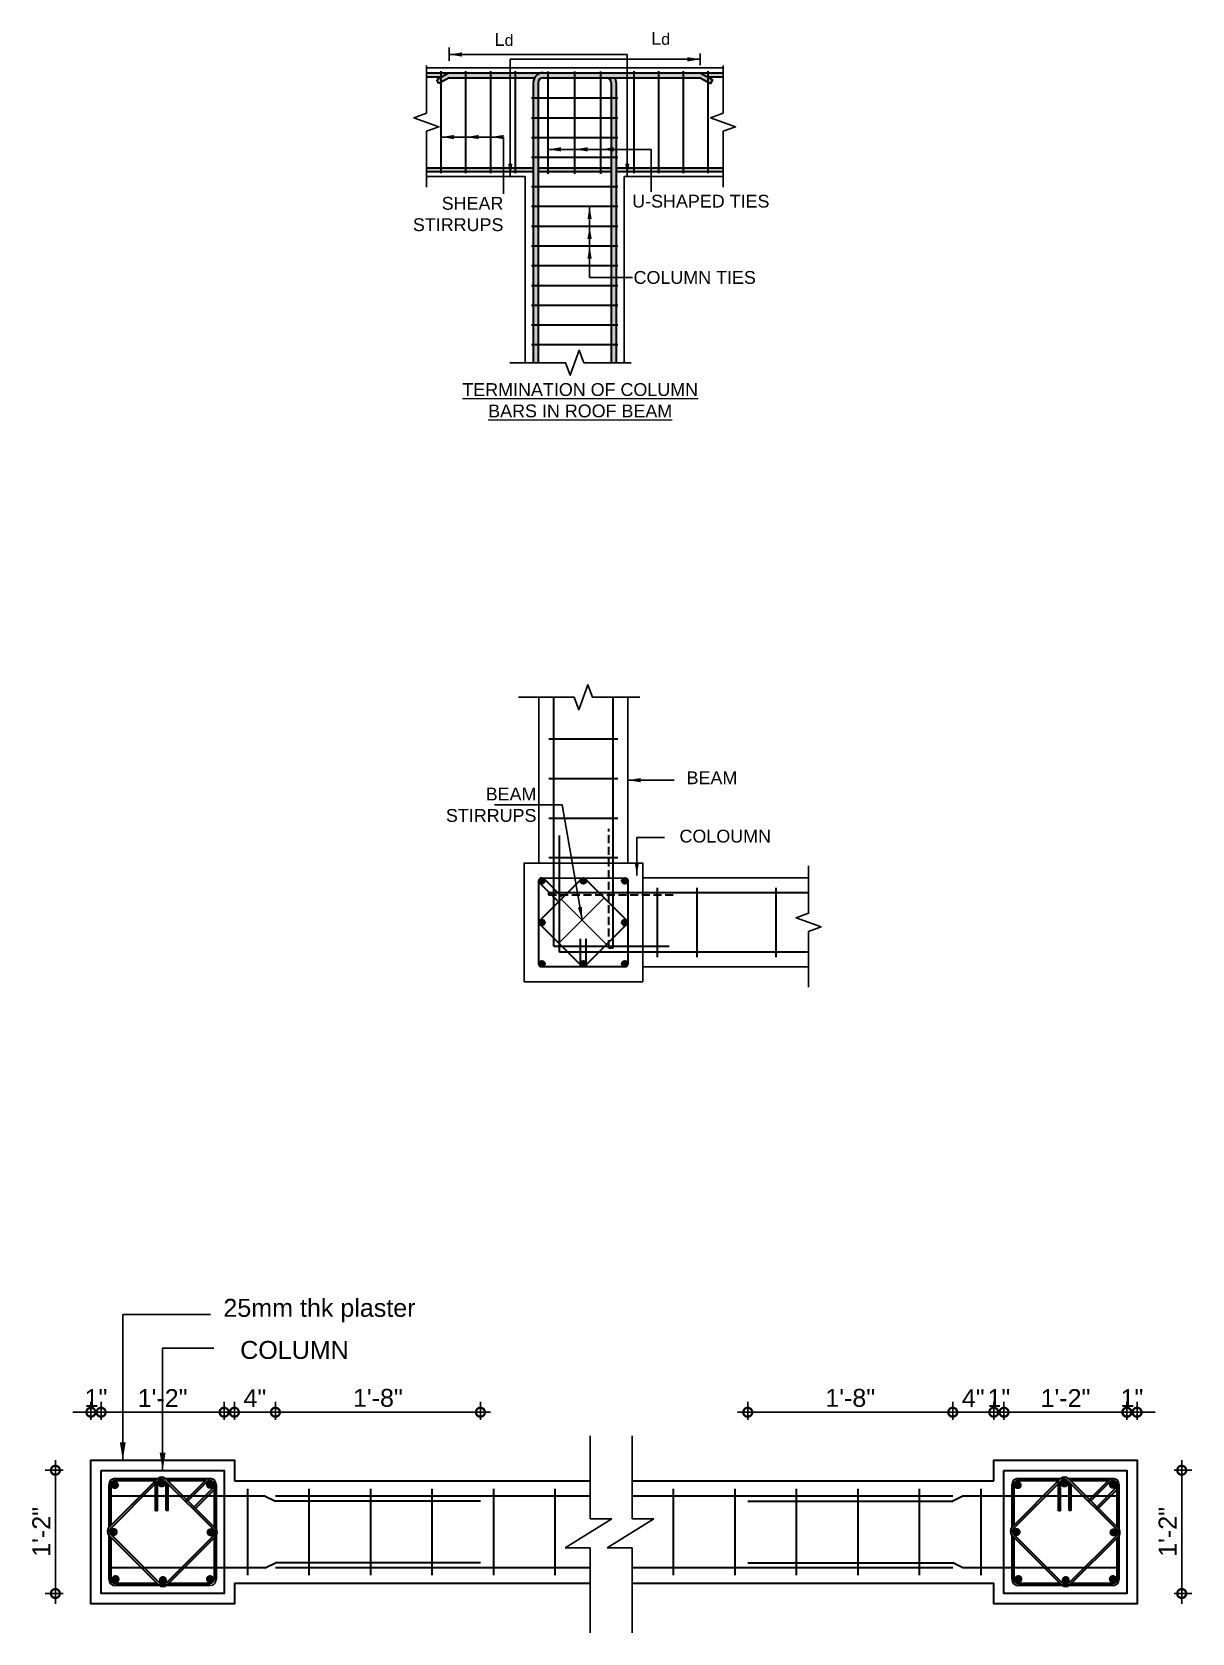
# Model space of a CAD drawing. Header units: inches. Extents: x -2812 to 9774, y -15726 to -746.
# Drawn here: x -899 to -582.3, y -15164.9 to -14727.6 of the extents above; entities that cross this region are included whole.
import ezdxf

# ---------------------------------------------------------------- set-up
doc = ezdxf.new("R2010")
doc.units = ezdxf.units.IN
doc.header["$LTSCALE"] = 17
doc.header["$MEASUREMENT"] = 0
doc.linetypes.add('DASHED2', pattern=[0.375, 0.25, -0.125])
for name, color, linetype, lineweight in [('1', 7, 'Continuous', 25), ('landscape', 82, 'Continuous', 9), ('Rebar', 250, 'Continuous', 30), ('ren', 12, 'Continuous', 25), ('STIRRUPS', 4, 'Continuous', 30), ('TEXT', 231, 'Continuous', 20), ('WALL', 1, 'Continuous', 35)]:
    doc.layers.add(name, color=color, linetype=linetype, lineweight=lineweight)
for name, color, linetype in [('border', 241, 'Continuous'), ('Boundries', 240, 'Continuous'), ('break line', 142, 'Continuous'), ('Dim', 1, 'Continuous')]:
    doc.layers.add(name, color=color, linetype=linetype)
doc.styles.add('1-96', font='arial.ttf', dxfattribs={"height": 7})
doc.dimstyles.new('1-96', dxfattribs={"dimtxt": 7, "dimasz": 7, "dimexe": 4, "dimexo": 1, "dimgap": 2, "dimtad": 1, "dimdec": 0, "dimzin": 0, "dimdsep": 46, "dimlunit": 4, "dimtxsty": '1-96', "dimblk": 'DOTSMALL', "dimcen": 3, "dimdle": 4, "dimclrd": 256, "dimclre": 256, "dimclrt": 6, "dimadec": 0, "dimazin": 0, "dimtfac": 1, "dimtdec": 0, "dimtix": 1, "dimtofl": 0, "dimtmove": 1, "dimatfit": 3, "dimfxl": 3, "dimfxlon": 1, "dimtolj": 1, "dimtzin": 0, "dimlwd": -1, "dimlwe": -1, "dimarcsym": 0})
doc.dimstyles.new('4 times', dxfattribs={"dimtxt": 7, "dimasz": 7, "dimexe": 4, "dimexo": 1, "dimgap": 2, "dimtad": 1, "dimdec": 0, "dimlfac": 0.25, "dimzin": 0, "dimdsep": 46, "dimlunit": 4, "dimtxsty": '1-96', "dimblk": 'DOTSMALL', "dimcen": 3, "dimdle": 4, "dimclrd": 256, "dimclre": 256, "dimclrt": 6, "dimadec": 0, "dimazin": 0, "dimtfac": 1, "dimtdec": 0, "dimtix": 1, "dimtofl": 0, "dimtmove": 1, "dimatfit": 3, "dimfxl": 3, "dimfxlon": 1, "dimtolj": 1, "dimtzin": 0, "dimlwd": -1, "dimlwe": -1, "dimarcsym": 0})

# ---------------------------------------------------------------- blocks, each defined once
blk = doc.blocks.new('_DotSmall')
at = {"color": 0, "const_width": 0.5}
blk.add_lwpolyline([(-0.0625, 0, 1), (0.0625, 0, 1)], format="xyb", close=True, dxfattribs=at)
blk = doc.blocks.new('*D2787')
at = {"layer": 'Defpoints', "color": 0, "linetype": 'Continuous', "transparency": 16777216}
for p in [(734.73, 608.15), (718.73, 581.41), (734.73, 573.41)]:
    blk.add_point(p, dxfattribs=at)
at = {"layer": 'Dim', "transparency": 16777216}
for p, q in [((714.73, 608.15), (738.73, 608.15)), ((718.73, 605.15), (718.73, 612.15)), ((734.73, 605.15), (734.73, 612.15))]:
    blk.add_line(p, q, dxfattribs=at)
at = {"layer": 'Dim', "linetype": 'Continuous', "transparency": 16777216, "xscale": 7, "yscale": 7, "zscale": 7, "rotation": 180}
blk.add_blockref('_DotSmall', (718.73, 608.15), dxfattribs=at)
at = {"layer": 'Dim', "linetype": 'Continuous', "transparency": 16777216, "xscale": 7, "yscale": 7, "zscale": 7}
blk.add_blockref('_DotSmall', (734.73, 608.15), dxfattribs=at)
at = {"layer": 'Dim', "color": 6, "linetype": 'Continuous', "transparency": 16777216, "insert": (726.73, 613.65), "char_height": 7, "attachment_point": 5, "style": '1-96'}
blk.add_mtext('\\A1;4"', dxfattribs=at)
blk = doc.blocks.new('*D2788')
at = {"layer": 'Defpoints', "color": 0, "linetype": 'Continuous', "transparency": 16777216}
for p in [(814.73, 608.15), (734.73, 573.41), (814.73, 573.41)]:
    blk.add_point(p, dxfattribs=at)
at = {"layer": 'Dim', "transparency": 16777216}
for p, q in [((730.73, 608.15), (818.73, 608.15)), ((734.73, 605.15), (734.73, 612.15)), ((814.73, 605.15), (814.73, 612.15))]:
    blk.add_line(p, q, dxfattribs=at)
at = {"layer": 'Dim', "linetype": 'Continuous', "transparency": 16777216, "xscale": 7, "yscale": 7, "zscale": 7, "rotation": 180}
blk.add_blockref('_DotSmall', (734.73, 608.15), dxfattribs=at)
at = {"layer": 'Dim', "linetype": 'Continuous', "transparency": 16777216, "xscale": 7, "yscale": 7, "zscale": 7}
blk.add_blockref('_DotSmall', (814.73, 608.15), dxfattribs=at)
at = {"layer": 'Dim', "color": 6, "linetype": 'Continuous', "transparency": 16777216, "insert": (774.73, 613.72), "char_height": 7, "attachment_point": 5, "style": '1-96'}
blk.add_mtext('\\A1;1\'-8"', dxfattribs=at)
blk = doc.blocks.new('*D2789')
at = {"layer": 'Defpoints', "color": 0, "linetype": 'Continuous', "transparency": 16777216}
for p in [(1019.05, 608.15), (1019.05, 585.41), (1067.05, 585.41)]:
    blk.add_point(p, dxfattribs=at)
at = {"layer": 'Dim', "transparency": 16777216}
for p, q in [((1071.05, 608.15), (1015.05, 608.15)), ((1019.05, 605.15), (1019.05, 612.15)), ((1067.05, 605.15), (1067.05, 612.15))]:
    blk.add_line(p, q, dxfattribs=at)
at = {"layer": 'Dim', "linetype": 'Continuous', "transparency": 16777216, "xscale": 7, "yscale": 7, "zscale": 7, "rotation": 180}
blk.add_blockref('_DotSmall', (1019.05, 608.15), dxfattribs=at)
at = {"layer": 'Dim', "linetype": 'Continuous', "transparency": 16777216, "xscale": 7, "yscale": 7, "zscale": 7}
blk.add_blockref('_DotSmall', (1067.05, 608.15), dxfattribs=at)
at = {"layer": 'Dim', "color": 6, "linetype": 'Continuous', "transparency": 16777216, "insert": (1043.05, 613.66), "char_height": 7, "attachment_point": 5, "style": '1-96'}
blk.add_mtext('\\A1;1\'-2"', dxfattribs=at)
blk = doc.blocks.new('*D2790')
at = {"layer": 'Defpoints', "color": 0, "linetype": 'Continuous', "transparency": 16777216}
for p in [(1019.05, 608.15), (1015.05, 581.41), (1019.05, 585.41)]:
    blk.add_point(p, dxfattribs=at)
at = {"layer": 'Dim', "transparency": 16777216}
for p, q in [((1015.05, 608.15), (1008.05, 608.15)), ((1015.05, 605.15), (1015.05, 612.15)), ((1019.05, 605.15), (1019.05, 612.15)), ((1019.05, 608.15), (1026.05, 608.15))]:
    blk.add_line(p, q, dxfattribs=at)
at = {"layer": 'Dim', "linetype": 'Continuous', "transparency": 16777216, "xscale": 7, "yscale": 7, "zscale": 7}
blk.add_blockref('_DotSmall', (1015.05, 608.15), dxfattribs=at)
at = {"layer": 'Dim', "linetype": 'Continuous', "transparency": 16777216, "xscale": 7, "yscale": 7, "zscale": 7, "rotation": 180}
blk.add_blockref('_DotSmall', (1019.05, 608.15), dxfattribs=at)
at = {"layer": 'Dim', "color": 6, "linetype": 'Continuous', "transparency": 16777216, "insert": (1017.05, 613.66), "char_height": 7, "attachment_point": 5, "style": '1-96'}
blk.add_mtext('\\A1;1"', dxfattribs=at)
blk = doc.blocks.new('*D2791')
at = {"layer": 'Defpoints', "color": 0, "linetype": 'Continuous', "transparency": 16777216}
for p in [(999.05, 608.15), (1015.05, 581.51), (999.05, 573.41)]:
    blk.add_point(p, dxfattribs=at)
at = {"layer": 'Dim', "transparency": 16777216}
for p, q in [((1019.05, 608.15), (995.05, 608.15)), ((999.05, 605.15), (999.05, 612.15)), ((1015.05, 605.15), (1015.05, 612.15))]:
    blk.add_line(p, q, dxfattribs=at)
at = {"layer": 'Dim', "linetype": 'Continuous', "transparency": 16777216, "xscale": 7, "yscale": 7, "zscale": 7, "rotation": 180}
blk.add_blockref('_DotSmall', (999.05, 608.15), dxfattribs=at)
at = {"layer": 'Dim', "linetype": 'Continuous', "transparency": 16777216, "xscale": 7, "yscale": 7, "zscale": 7}
blk.add_blockref('_DotSmall', (1015.05, 608.15), dxfattribs=at)
at = {"layer": 'Dim', "color": 6, "linetype": 'Continuous', "transparency": 16777216, "insert": (1007.05, 613.65), "char_height": 7, "attachment_point": 5, "style": '1-96'}
blk.add_mtext('\\A1;4"', dxfattribs=at)
blk = doc.blocks.new('*D2792')
at = {"layer": 'Defpoints', "color": 0, "linetype": 'Continuous', "transparency": 16777216}
for p in [(919.05, 608.15), (919.05, 573.41), (999.05, 573.51)]:
    blk.add_point(p, dxfattribs=at)
at = {"layer": 'Dim', "transparency": 16777216}
for p, q in [((1003.05, 608.15), (915.05, 608.15)), ((919.05, 605.15), (919.05, 612.15)), ((999.05, 605.15), (999.05, 612.15))]:
    blk.add_line(p, q, dxfattribs=at)
at = {"layer": 'Dim', "linetype": 'Continuous', "transparency": 16777216, "xscale": 7, "yscale": 7, "zscale": 7, "rotation": 180}
blk.add_blockref('_DotSmall', (919.05, 608.15), dxfattribs=at)
at = {"layer": 'Dim', "linetype": 'Continuous', "transparency": 16777216, "xscale": 7, "yscale": 7, "zscale": 7}
blk.add_blockref('_DotSmall', (999.05, 608.15), dxfattribs=at)
at = {"layer": 'Dim', "color": 6, "linetype": 'Continuous', "transparency": 16777216, "insert": (959.05, 613.72), "char_height": 7, "attachment_point": 5, "style": '1-96'}
blk.add_mtext('\\A1;1\'-8"', dxfattribs=at)
blk = doc.blocks.new('*D2784')
at = {"layer": 'Defpoints', "color": 0, "linetype": 'Continuous', "transparency": 16777216}
for p in [(666.73, 608.15), (666.73, 585.41), (714.73, 585.41)]:
    blk.add_point(p, dxfattribs=at)
at = {"layer": 'Dim', "transparency": 16777216}
for p, q in [((718.73, 608.15), (662.73, 608.15)), ((666.73, 605.15), (666.73, 612.15)), ((714.73, 605.15), (714.73, 612.15))]:
    blk.add_line(p, q, dxfattribs=at)
at = {"layer": 'Dim', "linetype": 'Continuous', "transparency": 16777216, "xscale": 7, "yscale": 7, "zscale": 7, "rotation": 180}
blk.add_blockref('_DotSmall', (666.73, 608.15), dxfattribs=at)
at = {"layer": 'Dim', "linetype": 'Continuous', "transparency": 16777216, "xscale": 7, "yscale": 7, "zscale": 7}
blk.add_blockref('_DotSmall', (714.73, 608.15), dxfattribs=at)
at = {"layer": 'Dim', "color": 6, "linetype": 'Continuous', "transparency": 16777216, "insert": (690.73, 613.66), "char_height": 7, "attachment_point": 5, "style": '1-96'}
blk.add_mtext('\\A1;1\'-2"', dxfattribs=at)
blk = doc.blocks.new('*D2793')
at = {"layer": 'Defpoints', "color": 0, "linetype": 'Continuous', "transparency": 16777216}
for p in [(648.88, 585.51), (666.73, 585.51), (666.73, 537.41)]:
    blk.add_point(p, dxfattribs=at)
at = {"layer": 'Dim', "transparency": 16777216}
for p, q in [((648.88, 533.41), (648.88, 589.51)), ((651.88, 585.51), (644.88, 585.51)), ((651.88, 537.41), (644.88, 537.41))]:
    blk.add_line(p, q, dxfattribs=at)
at = {"layer": 'Dim', "linetype": 'Continuous', "transparency": 16777216, "xscale": 7, "yscale": 7, "zscale": 7}
for p, rotation in [((648.88, 585.51), 90), ((648.88, 537.41), 270)]:
    blk.add_blockref('_DotSmall', p, dxfattribs=dict(at, rotation=rotation))
at = {"layer": 'Dim', "color": 6, "linetype": 'Continuous', "transparency": 16777216, "insert": (643.37, 561.46), "char_height": 7, "width": 5.3218, "attachment_point": 5, "rotation": 90, "style": '1-96'}
blk.add_mtext('\\A1;1\'-2"', dxfattribs=at)
blk = doc.blocks.new('*D2794')
at = {"layer": 'Defpoints', "color": 0, "linetype": 'Continuous', "transparency": 16777216}
for p in [(1067.05, 585.51), (1067.05, 537.41), (1088.41, 537.41)]:
    blk.add_point(p, dxfattribs=at)
at = {"layer": 'Dim', "transparency": 16777216}
for p, q in [((1088.41, 589.51), (1088.41, 533.41)), ((1085.41, 585.51), (1092.41, 585.51)), ((1085.41, 537.41), (1092.41, 537.41))]:
    blk.add_line(p, q, dxfattribs=at)
at = {"layer": 'Dim', "linetype": 'Continuous', "transparency": 16777216, "xscale": 7, "yscale": 7, "zscale": 7}
for p, rotation in [((1088.41, 585.51), 90), ((1088.41, 537.41), 270)]:
    blk.add_blockref('_DotSmall', p, dxfattribs=dict(at, rotation=rotation))
at = {"layer": 'Dim', "color": 6, "linetype": 'Continuous', "transparency": 16777216, "insert": (1082.89, 561.46), "char_height": 7, "width": 5.7824, "attachment_point": 5, "rotation": 90, "style": '1-96'}
blk.add_mtext('\\A1;1\'-2"', dxfattribs=at)
blk = doc.blocks.new('*D2785')
at = {"layer": 'Defpoints', "color": 0, "linetype": 'Continuous', "transparency": 16777216}
for p in [(1070.98, 608.15), (1070.98, 585.41), (1066.98, 546.17)]:
    blk.add_point(p, dxfattribs=at)
at = {"layer": 'Dim', "transparency": 16777216}
for p, q in [((1066.98, 608.15), (1059.98, 608.15)), ((1066.98, 605.15), (1066.98, 612.15)), ((1070.98, 605.15), (1070.98, 612.15)), ((1070.98, 608.15), (1077.98, 608.15))]:
    blk.add_line(p, q, dxfattribs=at)
at = {"layer": 'Dim', "linetype": 'Continuous', "transparency": 16777216, "xscale": 7, "yscale": 7, "zscale": 7}
blk.add_blockref('_DotSmall', (1066.98, 608.15), dxfattribs=at)
at = {"layer": 'Dim', "linetype": 'Continuous', "transparency": 16777216, "xscale": 7, "yscale": 7, "zscale": 7, "rotation": 180}
blk.add_blockref('_DotSmall', (1070.98, 608.15), dxfattribs=at)
at = {"layer": 'Dim', "color": 6, "linetype": 'Continuous', "transparency": 16777216, "insert": (1068.98, 613.66), "char_height": 7, "attachment_point": 5, "style": '1-96'}
blk.add_mtext('\\A1;1"', dxfattribs=at)
blk = doc.blocks.new('*D2786')
at = {"layer": 'Defpoints', "color": 0, "linetype": 'Continuous', "transparency": 16777216}
for p in [(662.73, 608.15), (662.73, 585.41), (666.73, 546.17)]:
    blk.add_point(p, dxfattribs=at)
at = {"layer": 'Dim', "transparency": 16777216}
for p, q in [((662.73, 608.15), (655.73, 608.15)), ((662.73, 605.15), (662.73, 612.15)), ((666.73, 605.15), (666.73, 612.15)), ((666.73, 608.15), (673.73, 608.15))]:
    blk.add_line(p, q, dxfattribs=at)
at = {"layer": 'Dim', "linetype": 'Continuous', "transparency": 16777216, "xscale": 7, "yscale": 7, "zscale": 7}
blk.add_blockref('_DotSmall', (662.73, 608.15), dxfattribs=at)
at = {"layer": 'Dim', "linetype": 'Continuous', "transparency": 16777216, "xscale": 7, "yscale": 7, "zscale": 7, "rotation": 180}
blk.add_blockref('_DotSmall', (666.73, 608.15), dxfattribs=at)
at = {"layer": 'Dim', "color": 6, "linetype": 'Continuous', "transparency": 16777216, "insert": (664.73, 613.66), "char_height": 7, "attachment_point": 5, "style": '1-96'}
blk.add_mtext('\\A1;1"', dxfattribs=at)
blk = doc.blocks.new('TTT')
at = {"layer": 'Rebar'}
h = blk.add_hatch(color=256, dxfattribs=at)
h.paths.add_polyline_path([(41803.92, -7161.43), (41803.92, -7159.27), (41745.6, -7159.27), (41745.6, -7161.43)])
h.paths.add_polyline_path([(41806.62, -7159.27), (41806.62, -7161.43), (41846.58, -7161.43), (41846.58, -7159.27)])
h.paths.add_polyline_path([(41907.6, -7161.43), (41907.6, -7159.27), (41849.28, -7159.27), (41849.28, -7161.43)])
h.paths.add_polyline_path([(41907.6, -7109.59), (41907.6, -7107.43), (41895.18, -7107.43), (41898.92, -7109.59)])
h.paths.add_polyline_path([(41758.02, -7107.43), (41745.6, -7107.43), (41745.6, -7109.59), (41754.28, -7109.59)])
h = blk.add_hatch(color=256, dxfattribs=at)
h.paths.add_polyline_path([(41846.58, -7112.83), (41846.58, -7265.79), (41849.28, -7265.79), (41849.28, -7112.83, 0.131652), (41848.56, -7110.13), (41843.88, -7110.13, -0.414214)])
h.paths.add_polyline_path([(41804.64, -7110.13, -0.267949), (41809.32, -7107.43), (41758.02, -7107.43), (41751.24, -7111.35), (41752.41, -7113.37), (41758.02, -7110.13)])
blk.add_hatch(color=256, dxfattribs=at).paths.add_polyline_path([(41806.62, -7265.79), (41806.62, -7112.83, -0.414214), (41809.32, -7110.13), (41848.56, -7110.13), (41895.18, -7110.13), (41900.79, -7113.37), (41901.96, -7111.35), (41895.18, -7107.43), (41843.88, -7107.43), (41809.32, -7107.43, 0.414214), (41803.92, -7112.83), (41803.92, -7265.79)])
blk.add_line((41809.32, -7107.43), (41843.88, -7107.43))
at = {"layer": 'border'}
for p, q in [((41745.6, -7104.73), (41907.6, -7104.73)), ((41745.6, -7164.13), (41799.6, -7164.13)), ((41799.6, -7164.13), (41799.6, -7265.79)), ((41853.6, -7164.13), (41907.6, -7164.13)), ((41853.6, -7164.13), (41853.6, -7265.79))]:
    blk.add_line(p, q, dxfattribs=at)
at = {"layer": 'break line', "linetype": 'Continuous'}
for points in [[(41745.6, -7103.53), (41745.6, -7129.46), (41738.77, -7131.95), (41752.43, -7136.92), (41745.6, -7139.4), (41745.6, -7169.83)], [(41907.6, -7103.53), (41907.6, -7129.46), (41900.77, -7131.95), (41914.43, -7136.92), (41907.6, -7139.4), (41907.6, -7169.83)], [(41857.5, -7265.79), (41831.57, -7265.79), (41829.09, -7258.96), (41824.11, -7272.62), (41821.63, -7265.79), (41791.2, -7265.79)]]:
    blk.add_lwpolyline(points, dxfattribs=at)
at = {"layer": 'Dim'}
for p, q in [((41758.02, -7100.85), (41758.02, -7093.56)), ((41895.18, -7103.33), (41895.18, -7096.91))]:
    blk.add_line(p, q, dxfattribs=at)
at = {"layer": 'Rebar'}
for p, q in [((41745.6, -7107.43), (41907.6, -7107.43)), ((41745.6, -7109.59), (41754.28, -7109.59)), ((41758.02, -7107.43), (41751.24, -7111.35)), ((41758.02, -7107.43), (41809.32, -7107.43)), ((41843.88, -7107.43), (41895.18, -7107.43)), ((41895.18, -7107.43), (41901.96, -7111.35)), ((41898.92, -7109.59), (41907.6, -7109.59)), ((41752.41, -7113.37), (41751.24, -7111.35)), ((41758.02, -7110.13), (41752.41, -7113.37)), ((41758.02, -7110.13), (41804.64, -7110.13)), ((41803.92, -7112.83), (41803.92, -7265.79)), ((41806.62, -7112.83), (41806.62, -7265.79)), ((41809.32, -7110.13), (41848.56, -7110.13)), ((41846.58, -7112.83), (41846.58, -7265.79)), ((41848.56, -7110.13), (41895.18, -7110.13)), ((41849.28, -7112.83), (41849.28, -7265.79)), ((41895.18, -7110.13), (41900.79, -7113.37)), ((41900.79, -7113.37), (41901.96, -7111.35)), ((41745.6, -7159.27), (41803.92, -7159.27)), ((41745.6, -7161.43), (41803.92, -7161.43)), ((41806.62, -7159.27), (41846.58, -7159.27)), ((41806.62, -7161.43), (41846.58, -7161.43)), ((41849.28, -7159.27), (41907.6, -7159.27)), ((41849.28, -7161.43), (41907.6, -7161.43))]:
    blk.add_line(p, q, dxfattribs=at)
for centre, radius, start, end in [((41809.32, -7112.83), 5.4, 90, 180), ((41809.32, -7112.83), 2.7, 90, 180), ((41843.88, -7112.83), 2.7, 0, 90), ((41843.88, -7112.83), 5.4, 0, 30)]:
    blk.add_arc(centre, radius, start, end, dxfattribs=at)
at = {"layer": 'STIRRUPS'}
for p, q in [((41753.7, -7162.3), (41753.7, -7106.57)), ((41767.2, -7162.3), (41767.2, -7106.57)), ((41780.7, -7162.3), (41780.7, -7106.57)), ((41794.2, -7162.3), (41794.2, -7106.57)), ((41812.08, -7162.54), (41812.08, -7106.81)), ((41826.6, -7162.54), (41826.6, -7106.81)), ((41840.88, -7162.54), (41840.88, -7106.81)), ((41859, -7162.3), (41859, -7106.57)), ((41872.5, -7162.3), (41872.5, -7106.57)), ((41886, -7162.3), (41886, -7106.57)), ((41899.5, -7162.3), (41899.5, -7106.57)), ((41803.06, -7121.17), (41850.14, -7121.17)), ((41803.06, -7131.97), (41850.14, -7131.97)), ((41803.06, -7142.77), (41850.14, -7142.77)), ((41803.06, -7153.57), (41850.14, -7153.57)), ((41803.06, -7169.53), (41850.14, -7169.53)), ((41803.06, -7180.33), (41850.14, -7180.33)), ((41803.06, -7191.13), (41850.14, -7191.13)), ((41803.06, -7201.93), (41850.14, -7201.93)), ((41803.06, -7212.73), (41850.14, -7212.73)), ((41803.06, -7223.53), (41850.14, -7223.53)), ((41803.06, -7234.33), (41850.14, -7234.33)), ((41803.06, -7245.13), (41850.14, -7245.13)), ((41803.06, -7255.93), (41850.14, -7255.93))]:
    blk.add_line(p, q, dxfattribs=at)
at = {"layer": 'TEXT', "ltscale": 0.5, "char_height": 7, "style": '1-96'}
for s, insert, width, attachment_point in [('L{\\H0.8889x;d}', (41793.14, -7085.72), 36.2396, 3), ('L{\\H0.8889x;d}', (41878.68, -7085.15), 36.2396, 3), ('SHEAR STIRRUPS', (41787.63, -7175.24), 36.2396, 3), ('U-SHAPED TIES', (41932.95, -7174.05), 87.6259, 3), ('COLUMN TIES', (41925.54, -7215.71), 93.3946, 3), ('{\\LTERMINATION OF COLUMN BARS IN ROOF BEAM}', (41829.58, -7276.96), 132.854, 2)]:
    blk.add_mtext(s, dxfattribs=dict(at, insert=insert, width=width, attachment_point=attachment_point))
blk.add_leader([(41780.7, -7142.53), (41787.61, -7142.53)], dimstyle='1-96', override={"dimtxsty": '1-96'})
at = {"layer": 'Dim'}
for points in [[(41758.02, -7097.44), (41855.29, -7097.44), (41855.29, -7164.13)], [(41791.4, -7164.13), (41791.4, -7100.05)], [(41895.18, -7100.05), (41791.4, -7100.05), (41791.4, -7164.13)], [(41855.29, -7164.13), (41855.29, -7097.44)], [(41753.7, -7142.53), (41787.61, -7142.53), (41787.61, -7173.46)], [(41767.2, -7142.53), (41787.61, -7142.53)], [(41812.08, -7149.25), (41868.38, -7149.25), (41868.33, -7172.46)], [(41826.6, -7149.25), (41864.29, -7149.25)], [(41840.88, -7149.25), (41864.29, -7149.25)], [(41834.7, -7180.33), (41834.7, -7201.93)], [(41834.7, -7191.13), (41834.7, -7219.29), (41858.12, -7219.29)], [(41834.7, -7201.93), (41834.7, -7219.29)]]:
    blk.add_leader(points, dimstyle='1-96', override={"dimtxsty": '1-96'}, dxfattribs=at)
blk = doc.blocks.new('A$C39720490')
at = {"layer": 'Rebar'}
h = blk.add_hatch(color=256, dxfattribs=at)
edge = h.paths.add_edge_path()
edge.add_arc((70.44, 58.08), 1.62, 0, 360)
h = blk.add_hatch(color=256, dxfattribs=at)
edge = h.paths.add_edge_path()
edge.add_arc((93.12, 58.08), 1.62, 0, 360)
h = blk.add_hatch(color=256, dxfattribs=at)
edge = h.paths.add_edge_path()
edge.add_arc((115.8, 58.08), 1.62, 0, 360)
h = blk.add_hatch(color=256, dxfattribs=at)
edge = h.paths.add_edge_path()
edge.add_arc((70.44, 35.4), 1.62, 0, 360)
h = blk.add_hatch(color=256, dxfattribs=at)
edge = h.paths.add_edge_path()
edge.add_arc((115.8, 35.4), 1.62, 0, 360)
h = blk.add_hatch(color=256, dxfattribs=at)
edge = h.paths.add_edge_path()
edge.add_arc((70.44, 12.71), 1.62, 0, 360)
h = blk.add_hatch(color=256, dxfattribs=at)
edge = h.paths.add_edge_path()
edge.add_arc((93.12, 12.71), 1.62, 0, 360)
h = blk.add_hatch(color=256, dxfattribs=at)
edge = h.paths.add_edge_path()
edge.add_arc((115.8, 12.71), 1.62, 0, 360)
at = {"layer": 'border'}
for p, q in [((68.82, 67.8, 0), (68.82, 158.4, 0)), ((117.42, 67.8, 0), (117.42, 158.4, 0)), ((125.52, 59.7, 0), (216.12, 59.7, 0)), ((125.52, 11.1, 0), (216.12, 11.1, 0))]:
    blk.add_line(p, q, dxfattribs=at)
at = {"layer": 'border', "elevation": 0}
blk.add_lwpolyline([(60.72, 3), (60.72, 67.8), (125.52, 67.8), (125.52, 3), (60.72, 3)], dxfattribs=at)
at = {"layer": 'break line', "linetype": 'Continuous', "elevation": 0}
for points in [[(124.02, 158.4), (98.09, 158.4), (95.61, 165.23), (90.64, 151.57), (88.15, 158.4), (57.72, 158.4)], [(216.12, 66.3), (216.12, 40.37), (209.29, 37.88), (222.95, 32.91), (216.12, 30.43), (216.12, 0)]]:
    blk.add_lwpolyline(points, dxfattribs=at)
at = {"layer": 'Dim'}
for p, q in [((104.48, 48.79, 0), (79.73, 24.04, 0)), ((81.09, 48.11, 0), (105.84, 23.36, 0))]:
    blk.add_line(p, q, dxfattribs=at)
at = {"layer": 'Rebar'}
for p, q in [((76.92, 22.51, 0), (76.92, 158.4, 0)), ((109.32, 21.39, 0), (109.32, 158.4, 0)), ((80.07, 19.2, 0), (80.07, 82.88, 0)), ((216.12, 51.6, 0), (74.13, 51.6, 0)), ((76.92, 22.51, 0), (139.93, 22.51, 0)), ((216.12, 19.2, 0), (80.07, 19.2, 0))]:
    blk.add_line(p, q, dxfattribs=at)
at = {"layer": 'Rebar', "linetype": 'DASHED2'}
for p, q in [((106.96, 21.39, 0), (106.96, 86.53, 0)), ((109.32, 21.39, 0), (106.96, 21.39, 0))]:
    blk.add_line(p, q, dxfattribs=at)
at = {"layer": 'Rebar', "linetype": 'DASHED2', "elevation": 0}
blk.add_lwpolyline([(74.13, 51.6), (74.13, 50.42), (142.5, 50.42)], dxfattribs=at)
at = {"layer": 'Rebar'}
for centre in [(70.44, 58.08, 0), (93.12, 58.08, 0), (115.8, 58.08, 0), (70.44, 35.4, 0), (115.8, 35.4, 0), (70.44, 12.71, 0), (93.12, 12.71, 0), (115.8, 12.71, 0)]:
    blk.add_circle(centre, 1.62, dxfattribs=at)
at = {"layer": 'STIRRUPS'}
for p, q in [((112.02, 135.42, 0), (74.22, 135.42, 0)), ((112.02, 113.82, 0), (74.22, 113.82, 0)), ((112.02, 92.22, 0), (74.22, 92.22, 0)), ((112.02, 70.62, 0), (74.22, 70.62, 0)), ((69.37, 56.87, 0), (78.96, 47.25, 0)), ((71.67, 59.14, 0), (81.27, 49.56, 0)), ((133.5, 54.3, 0), (133.5, 16.5, 0)), ((155.1, 54.3, 0), (155.1, 16.5, 0)), ((198.3, 54.3, 0), (198.3, 16.5, 0)), ((91.5, 12.78, 0), (91.5, 26.35, 0)), ((94.74, 12.77, 0), (94.74, 26.35, 0))]:
    blk.add_line(p, q, dxfattribs=at)
at = {"layer": 'STIRRUPS', "elevation": 0}
for points in [[(115.68, 11.1), (70.57, 11.1, -0.465702), (68.83, 12.87), (68.82, 58.08, -0.487704), (70.83, 59.65), (115.8, 59.7, -0.448399), (117.41, 57.89), (117.42, 12.71, -0.437273), (115.68, 11.1, -12.982851)], [(69.9, 36.93), (91.59, 58.62, -0.707107), (94.65, 58.62), (116.34, 36.93, -0.707107), (116.34, 33.87), (94.65, 12.18, -0.709517), (91.59, 12.18), (69.9, 33.87, -0.707107), (69.9, 36.93, -4.727731)]]:
    blk.add_lwpolyline(points, format="xyb", dxfattribs=at)
at = {"layer": 'TEXT', "ltscale": 0.5, "char_height": 7, "width": 36.2396, "attachment_point": 3, "style": '1-96'}
for s, insert in [('BEAM', (177.21, 117.9, 0)), ('BEAM STIRRUPS', (67.49, 109, 0)), ('COLOUMN', (195.61, 86.03, 0))]:
    blk.add_mtext(s, dxfattribs=dict(at, insert=insert))
at = {"layer": 'Dim'}
for points in [[(117.42, 113.1, 0), (142.81, 113.1, 0)], [(92.44, 36.75, 0), (81.63, 99.64, 0), (44.52, 99.64, 0)], [(122.33, 61.07, 0), (122.33, 81.75, 0), (137.49, 81.75, 0)]]:
    blk.add_leader(points, dimstyle='1-96', override={"dimtxsty": '1-96'}, dxfattribs=at)
blk = doc.blocks.new('A$C777F0A80')
at = {"layer": 'break line', "ltscale": 200}
for points in [[(857.55, 598.99), (857.55, 566.49)], [(873.95, 598.99), (873.95, 566.49)], [(847.84, 555.29), (866.06, 566.49)], [(866.06, 566.49), (857.55, 566.49)], [(864.23, 555.29), (882.46, 566.49)], [(882.46, 566.49), (873.95, 566.49)], [(857.55, 555.29), (847.84, 555.29)], [(857.55, 555.29), (857.55, 522)], [(873.95, 555.29), (864.23, 555.29)], [(873.95, 555.29), (873.95, 522)]]:
    blk.add_lwpolyline(points, dxfattribs=at)
at = {"layer": 'Rebar', "ltscale": 50}
for p, q in [((730.73, 575.41), (669.86, 575.41)), ((730.73, 575.41), (734.73, 573.41)), ((857.55, 575.41), (734.73, 575.41)), ((999.05, 575.41), (873.95, 575.41)), ((1003.05, 575.41), (999.05, 573.41)), ((1063.92, 575.41), (1003.05, 575.41)), ((814.73, 573.41), (734.73, 573.41)), ((919.05, 573.41), (999.05, 573.41)), ((730.73, 547.41), (670.64, 547.41)), ((730.73, 547.41), (734.73, 549.41)), ((814.73, 549.41), (734.73, 549.41)), ((857.55, 547.41), (734.73, 547.41)), ((999.05, 547.41), (873.95, 547.41)), ((919.05, 549.41), (999.05, 549.41)), ((1003.05, 547.41), (999.05, 549.41)), ((1063.92, 547.41), (1003.05, 547.41))]:
    blk.add_line(p, q, dxfattribs=at)
at = {"layer": 'Rebar', "ltscale": 50, "const_width": 1.57}
for points in [[(671.32, 579.71, 1), (672.88, 579.71, 1)], [(689.84, 579.8, 1), (690.95, 580.91, 1)], [(708.42, 579.84, 1), (709.99, 579.84, 1)], [(1023.64, 579.71, 1), (1025.21, 579.71, 1)], [(1042.17, 579.8, 1), (1043.27, 580.91, 1)], [(1060.74, 579.84, 1), (1062.31, 579.84, 1)], [(671.12, 560.88, 1), (672.22, 561.98, 1)], [(708.91, 560.73, 1), (710.02, 561.84, 1)], [(1023.44, 560.88, 1), (1024.54, 561.98, 1)], [(1061.23, 560.73, 1), (1062.34, 561.84, 1)], [(671.59, 543.03, 1), (673.16, 543.03, 1)], [(690.28, 542.1, 1), (691.39, 543.21, 1)], [(708.42, 543.03, 1), (709.99, 543.03, 1)], [(1023.92, 543.03, 1), (1025.48, 543.03, 1)], [(1042.6, 542.1, 1), (1043.71, 543.21, 1)], [(1060.74, 543.03, 1), (1062.31, 543.03, 1)]]:
    blk.add_lwpolyline(points, format="xyb", close=True, dxfattribs=at)
at = {"layer": 'ren', "ltscale": 50}
blk.add_line((703.5, 570.56), (702.95, 571.11), dxfattribs=at)
for radius in [2.35, 1.57]:
    blk.add_arc((709.25, 542.89), radius, 270, 0, dxfattribs=at)
at = {"layer": 'STIRRUPS', "ltscale": 50}
for p, q in [((669.92, 563.33), (688.71, 582.11)), ((672.21, 582.28), (688.9, 582.28)), ((672.21, 581.5), (688.09, 581.5)), ((687.98, 569.65), (687.98, 581.39)), ((688.76, 569.65), (688.76, 581.06)), ((691.47, 581.56), (710.7, 562.33)), ((691.84, 582.28), (709.25, 582.28)), ((692.03, 582.11), (711.26, 562.88)), ((692.64, 581.5), (707.44, 581.5)), ((699.92, 573.98), (708.23, 582.28)), ((700.48, 573.43), (708.55, 581.5)), ((708.55, 581.5), (709.25, 581.5)), ((1022.24, 563.33), (1041.03, 582.11)), ((1024.53, 582.28), (1041.22, 582.28)), ((1024.53, 581.5), (1040.42, 581.5)), ((1040.3, 569.65), (1040.3, 581.39)), ((1041.09, 569.65), (1041.09, 581.06)), ((1043.8, 581.56), (1063.03, 562.33)), ((1044.16, 582.28), (1061.57, 582.28)), ((1044.35, 582.11), (1063.58, 562.88)), ((1044.96, 581.5), (1059.77, 581.5)), ((1052.25, 573.98), (1060.55, 582.28)), ((1052.8, 573.43), (1060.87, 581.5)), ((1060.87, 581.5), (1061.57, 581.5)), ((669.86, 563.26), (669.86, 579.93)), ((670.48, 562.77), (687.98, 580.28)), ((670.64, 564.05), (670.64, 579.93)), ((692.15, 569.76), (692.15, 580.89)), ((692.93, 569.76), (692.93, 580.1)), ((702.95, 571.11), (710.82, 578.98)), ((703.5, 570.56), (710.82, 577.88)), ((710.82, 579.93), (710.82, 563.32)), ((711.6, 579.93), (711.6, 562.45)), ((723.79, 578.31), (723.79, 544.57)), ((747.79, 578.31), (747.79, 544.57)), ((771.79, 578.31), (771.79, 544.57)), ((795.79, 578.31), (795.79, 544.57)), ((819.79, 578.31), (819.79, 544.57)), ((843.79, 578.31), (843.79, 544.57)), ((889.99, 578.31), (889.99, 544.57)), ((913.99, 578.31), (913.99, 544.57)), ((937.99, 578.31), (937.99, 544.57)), ((961.99, 578.31), (961.99, 544.57)), ((985.99, 578.31), (985.99, 544.57)), ((1009.99, 578.31), (1009.99, 544.57)), ((1022.18, 563.26), (1022.18, 579.93)), ((1022.8, 562.77), (1040.3, 580.28)), ((1022.96, 564.05), (1022.96, 579.93)), ((1044.47, 569.76), (1044.47, 580.89)), ((1045.25, 569.76), (1045.25, 580.1)), ((1055.27, 571.11), (1063.14, 578.98)), ((1055.82, 570.56), (1063.14, 577.88)), ((1063.14, 579.93), (1063.14, 563.32)), ((1063.92, 579.93), (1063.92, 562.45)), ((688.76, 569.65), (687.98, 569.65)), ((692.93, 569.76), (692.15, 569.76)), ((700.48, 573.43), (699.92, 573.98)), ((1041.09, 569.65), (1040.3, 569.65)), ((1045.25, 569.76), (1044.47, 569.76)), ((1052.8, 573.43), (1052.25, 573.98)), ((1055.82, 570.56), (1055.27, 571.11)), ((669.86, 542.89), (669.86, 560.07)), ((689.15, 540.78), (669.92, 560.01)), ((689.71, 541.33), (670.48, 560.56)), ((670.64, 542.89), (670.64, 559.29)), ((710.7, 560.11), (691.92, 541.33)), ((711.26, 559.56), (692.47, 540.78)), ((710.82, 559.12), (710.82, 542.89)), ((711.6, 559.99), (711.6, 542.89)), ((1022.18, 542.89), (1022.18, 560.07)), ((1041.47, 540.78), (1022.24, 560.01)), ((1042.03, 541.33), (1022.8, 560.56)), ((1022.96, 542.89), (1022.96, 559.29)), ((1063.03, 560.11), (1044.24, 541.33)), ((1063.58, 559.56), (1044.8, 540.78)), ((1063.14, 559.12), (1063.14, 542.89)), ((1063.92, 559.99), (1063.92, 542.89)), ((688.61, 541.33), (672.21, 541.33)), ((689.43, 540.54), (672.21, 540.54)), ((709.25, 540.54), (692.2, 540.54)), ((709.25, 541.33), (693.02, 541.33)), ((1040.93, 541.33), (1024.53, 541.33)), ((1041.75, 540.54), (1024.53, 540.54)), ((1061.57, 540.54), (1044.52, 540.54)), ((1061.57, 541.33), (1045.34, 541.33))]:
    blk.add_line(p, q, dxfattribs=at)
for centre, radius, start, end in [((672.21, 579.93), 2.35, 90, 180), ((672.21, 579.93), 1.57, 90, 180), ((690.37, 580.45), 2.35, 45, 135), ((690.3, 580.3), 1.72, 47.0972, 153.63431), ((709.25, 579.93), 2.35, 0, 90), ((709.25, 579.93), 1.57, 0, 90), ((1024.53, 579.93), 2.35, 90, 180), ((1024.53, 579.93), 1.57, 90, 180), ((1042.69, 580.45), 2.35, 45, 135), ((1042.63, 580.3), 1.72, 47.0972, 153.63431), ((1061.57, 579.93), 2.35, 0, 90), ((1061.57, 579.93), 1.57, 0, 90), ((671.58, 561.67), 2.35, 135, 225), ((671.58, 561.67), 1.57, 135, 225), ((709.6, 561.22), 2.35, 315, 45), ((1023.9, 561.67), 2.35, 135, 225), ((1023.9, 561.67), 1.57, 135, 225), ((1061.92, 561.22), 2.35, 315, 45), ((709.6, 561.22), 1.57, 315, 38.83732), ((1061.92, 561.22), 1.57, 315, 38.83732), ((672.21, 542.89), 2.35, 180, 270), ((672.21, 542.89), 1.57, 180, 270), ((690.81, 542.44), 2.35, 225, 315), ((690.81, 542.44), 1.57, 225, 315), ((1024.53, 542.89), 2.35, 180, 270), ((1024.53, 542.89), 1.57, 180, 270), ((1043.14, 542.44), 2.35, 225, 315), ((1043.14, 542.44), 1.57, 225, 315), ((1061.57, 542.89), 2.35, 270, 0), ((1061.57, 542.89), 1.57, 270, 0)]:
    blk.add_arc(centre, radius, start, end, dxfattribs=at)
at = {"layer": 'WALL', "lineweight": 30}
for p, q in [((718.73, 581.41), (857.55, 581.41)), ((873.95, 581.41), (1015.05, 581.41)), ((718.73, 541.41), (857.55, 541.41)), ((873.95, 541.41), (1015.05, 541.41))]:
    blk.add_line(p, q, dxfattribs=at)
for points in [[(718.73, 541.41), (718.73, 533.41), (662.73, 533.41), (662.73, 589.41), (718.73, 589.41), (718.73, 581.41)], [(1015.05, 581.41), (1015.05, 589.41), (1071.05, 589.41), (1071.05, 533.41), (1015.05, 533.41), (1015.05, 541.41)]]:
    blk.add_lwpolyline(points, dxfattribs=at)
for points in [[(666.73, 585.41), (714.73, 585.41), (714.73, 537.41), (666.73, 537.41)], [(1019.05, 585.41), (1067.05, 585.41), (1067.05, 537.41), (1019.05, 537.41)]]:
    blk.add_lwpolyline(points, close=True, dxfattribs=at)
at = {"layer": 'TEXT', "char_height": 7, "width": 86.5, "attachment_point": 3, "style": '1-96'}
for s, insert in [('25mm thk plaster', (789.43, 652.39)), ('COLUMN', (763.36, 635.96))]:
    blk.add_mtext(s, dxfattribs=dict(at, insert=insert))
at = {"layer": 'Dim', "linetype": 'Continuous'}
for base, p1, p2, picture, middle in [((662.73, 608.15), (666.73, 546.17), (662.73, 585.41), '*D2786', (664.73, 613.66)), ((734.73, 608.15), (718.73, 581.41), (734.73, 573.41), '*D2787', (726.73, 613.65)), ((814.73, 608.15), (734.73, 573.41), (814.73, 573.41), '*D2788', (774.73, 613.72)), ((919.05, 608.15), (999.05, 573.51), (919.05, 573.41), '*D2792', (959.05, 613.72)), ((999.05, 608.15), (1015.05, 581.51), (999.05, 573.41), '*D2791', (1007.05, 613.65)), ((1019.05, 608.15), (1015.05, 581.41), (1019.05, 585.41), '*D2790', (1017.05, 613.66)), ((1070.98, 608.15), (1066.98, 546.17), (1070.98, 585.41), '*D2785', (1068.98, 613.66))]:
    dim = blk.add_linear_dim(base=base, p1=p1, p2=p2, dimstyle='4 times', dxfattribs=at)
    dim.commit()
    dim.dimension.update_dxf_attribs({"geometry": picture, "text_midpoint": middle})
for base, p1, p2, picture, middle in [((666.73, 608.15), (714.73, 585.41), (666.73, 585.41), '*D2784', (690.73, 613.66)), ((1019.05, 608.15), (1067.05, 585.41), (1019.05, 585.41), '*D2789', (1043.05, 613.66))]:
    dim = blk.add_linear_dim(base=base, p1=p1, p2=p2, text='1\'-2"', dimstyle='4 times', dxfattribs=at)
    dim.commit()
    dim.dimension.update_dxf_attribs({"geometry": picture, "text_midpoint": middle})
for base, p1, p2, picture, middle in [((648.88, 585.51), (666.73, 537.41), (666.73, 585.51), '*D2793', (643.37, 561.46)), ((1088.41, 537.41), (1067.05, 585.51), (1067.05, 537.41), '*D2794', (1082.89, 561.46))]:
    dim = blk.add_linear_dim(base=base, p1=p1, p2=p2, angle=90, text='1\'-2"', dimstyle='4 times', dxfattribs=at)
    dim.commit()
    dim.dimension.update_dxf_attribs({"geometry": picture, "text_midpoint": middle})
for points in [[(675.18, 589.41), (675.18, 646.27), (709.43, 646.27)], [(690.73, 585.41), (690.73, 633.13), (710.69, 633.13)]]:
    blk.add_leader(points, dimstyle='1-96', dxfattribs=at)

msp = doc.modelspace()

# ---------------------------------------------------------------- block references
at = {"layer": '1', "xscale": 0.5, "yscale": 0.5, "zscale": 0.5}
msp.add_blockref('TTT', (-21664.13, -11185.05), dxfattribs=at)
at = {"layer": 'Boundries', "xscale": 0.69984, "yscale": 0.69984, "zscale": 0.69984}
msp.add_blockref('A$C777F0A80', (-1346.78, -15530.2), dxfattribs=at)
at = {"layer": 'landscape', "ltscale": 20, "xscale": 0.5, "yscale": 0.5, "zscale": 0.5}
msp.add_blockref('A$C39720490', (-795.04, -14988.51, 0), dxfattribs=at)

doc.saveas('drawing.dxf')
